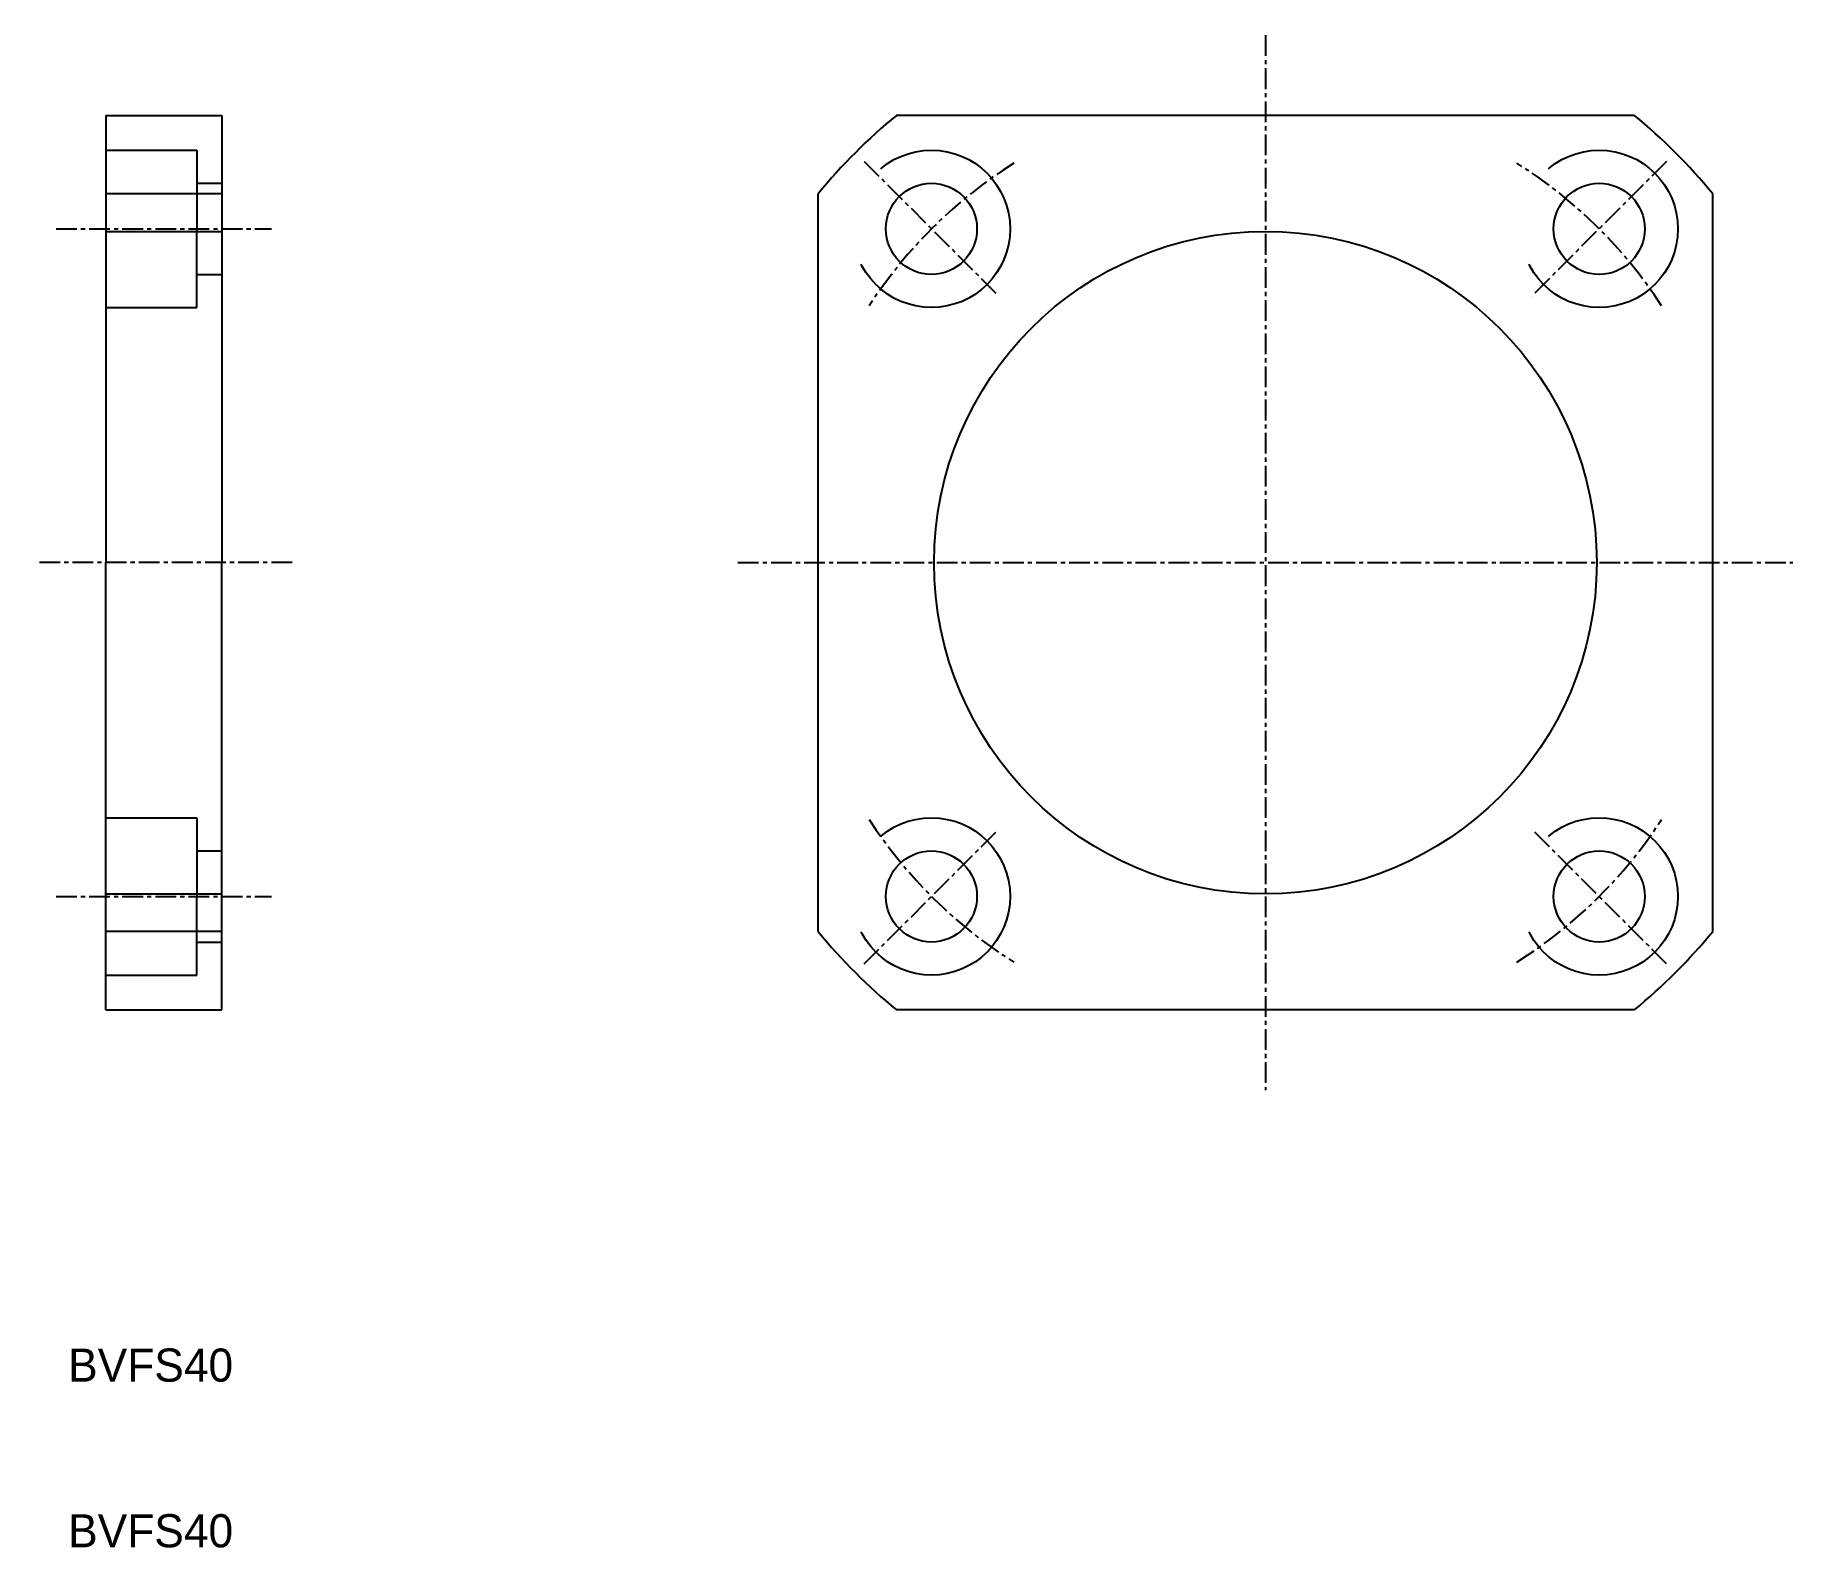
# Model space of a CAD drawing. Extents: x 187 to 293, y 100 to 191.
import ezdxf

# ---------------------------------------------------------------- set-up
doc = ezdxf.new("R2010")
doc.units = 0
doc.linetypes.add('CENTER', pattern=[2, 1.25, -0.25, 0.25, -0.25])
doc.linetypes.add('DASHED', pattern=[19.05, 12.7, -6.35])
doc.layers.get('0').update_dxf_attribs({"linetype": 'CONTINUOUS'})
doc.layers.add('CENTER', color=1, linetype='CENTER')

msp = doc.modelspace()

# ---------------------------------------------------------------- linework, layer by layer
for p, q in [((191.56, 186.42), (191.56, 159.42)), ((191.56, 186.42), (198.56, 186.42)), ((198.56, 186.42), (198.56, 159.42)), ((283.83, 186.42), (239.29, 186.42)), ((198.56, 181.69), (191.56, 181.69)), ((234.56, 137.15), (234.56, 181.69)), ((288.56, 137.15), (288.56, 181.69)), ((191.56, 132.42), (191.56, 159.42)), ((198.56, 132.42), (198.56, 159.42)), ((198.56, 137.15), (191.56, 137.15)), ((191.56, 132.42), (198.56, 132.42)), ((283.83, 132.42), (239.29, 132.42))]:
    msp.add_line(p, q)
at = {"color": 3, "linetype": 'DASHED'}
for p, q in [((191.56, 184.32), (197.06, 184.32)), ((197.06, 184.32), (197.06, 179.57)), ((197.06, 182.32), (198.56, 182.32)), ((191.56, 179.42), (198.56, 179.42)), ((197.06, 174.82), (197.06, 179.57)), ((197.06, 176.82), (198.56, 176.82)), ((191.56, 174.82), (197.06, 174.82)), ((191.56, 144.02), (197.06, 144.02)), ((197.06, 144.02), (197.06, 139.27)), ((197.06, 142.02), (198.56, 142.02)), ((191.56, 139.42), (198.56, 139.42)), ((197.06, 134.52), (197.06, 139.27)), ((197.06, 136.52), (198.56, 136.52)), ((191.56, 134.52), (197.06, 134.52))]:
    msp.add_line(p, q, dxfattribs=at)
for centre in [(241.4, 179.57), (281.71, 179.57), (241.4, 139.27), (281.71, 139.27)]:
    msp.add_circle(centre, 4.75, dxfattribs=at)
for centre, radius in [((241.4, 179.57), 2.75), ((241.4, 179.57), 2.75), ((281.71, 179.57), 2.75), ((281.71, 179.57), 2.75), ((261.56, 159.42), 20), ((241.4, 139.27), 2.75), ((281.71, 139.27), 2.75), ((281.71, 139.27), 2.75)]:
    msp.add_circle(centre, radius)
for start, end in [(129.5177, 140.4823), (39.5177, 50.4823), (219.5177, 230.4823), (309.5177, 320.4823)]:
    msp.add_arc((261.56, 159.42), 35, start, end)
at = {"layer": 'CENTER', "color": 1, "linetype": 'CENTER'}
for p, q in [((261.56, 191.26), (261.56, 127.58)), ((237.34, 183.64), (245.47, 175.51)), ((237.34, 183.64), (245.47, 175.51)), ((285.78, 183.64), (277.64, 175.51)), ((285.78, 183.64), (277.64, 175.51)), ((188.56, 179.57), (201.56, 179.57)), ((237.34, 135.2), (245.47, 143.33)), ((285.78, 135.2), (277.64, 143.33)), ((285.78, 135.2), (277.64, 143.33)), ((188.56, 139.27), (201.56, 139.27))]:
    msp.add_line(p, q, dxfattribs=at)
at = {"layer": 'CENTER'}
for p, q in [((202.81, 159.42), (187.3, 159.42)), ((229.72, 159.42), (293.4, 159.42))]:
    msp.add_line(p, q, dxfattribs=at)
at = {"layer": 'CENTER', "color": 1, "linetype": 'CENTER'}
for start, end in [(122.1787, 147.0498), (32.9502, 57.8213), (212.9502, 237.8213), (302.1787, 327.0498)]:
    msp.add_arc((261.56, 159.42), 28.5, start, end, dxfattribs=at)

# ---------------------------------------------------------------- texts
for p in [(189.29, 109.98), (189.29, 99.98)]:
    msp.add_text('BVFS40', height=2).set_placement(p)

doc.saveas('drawing.dxf')
